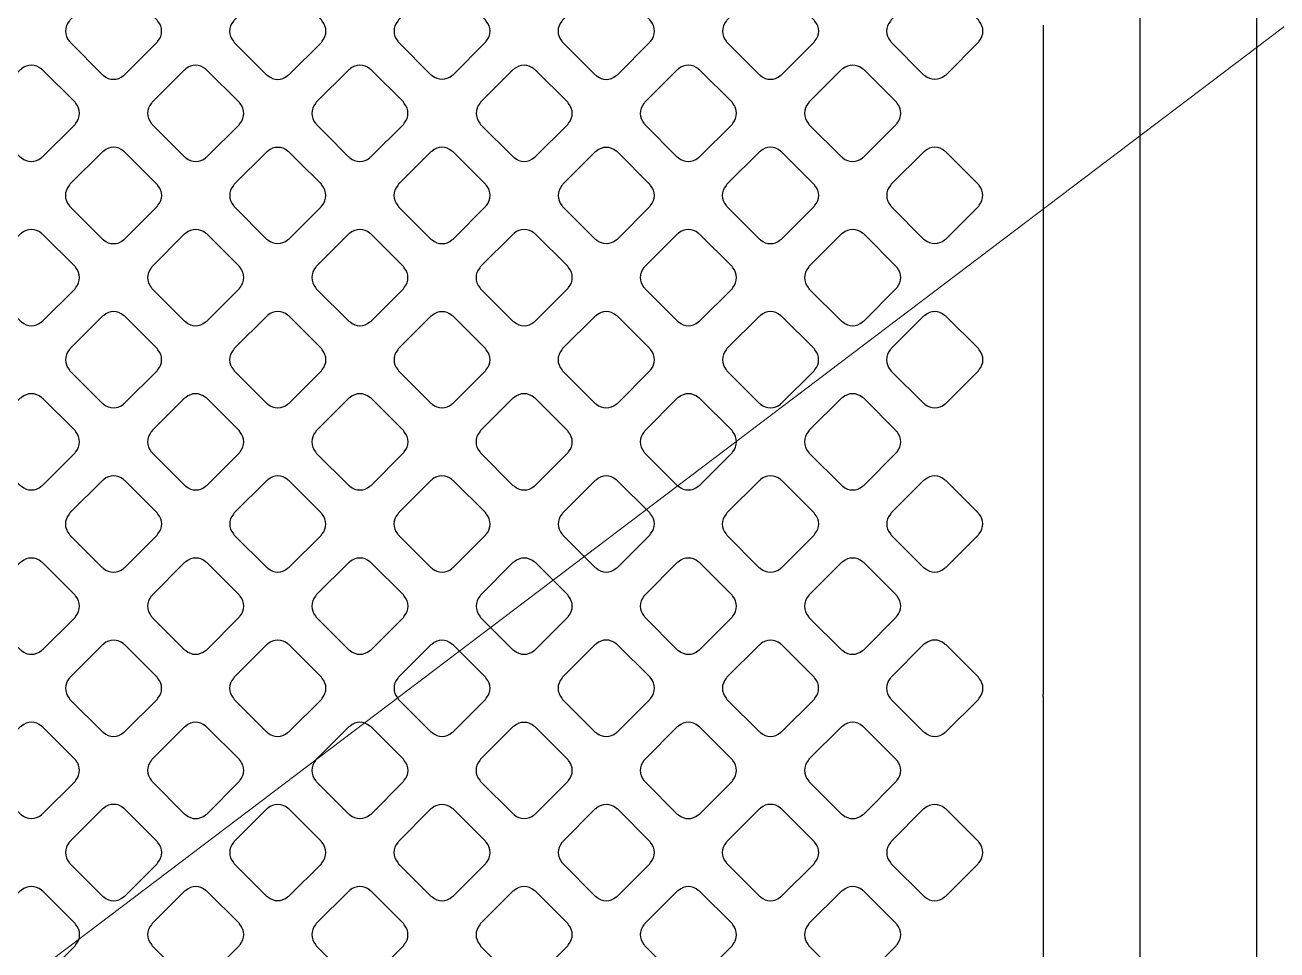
# Model space of a CAD drawing. Extents: x 0 to 248, y 0 to 175.
# Drawn here: x 90.835 to 92.478, y 135.213 to 136.426 of the extents above; entities that cross this region are included whole.
import ezdxf

# ---------------------------------------------------------------- set-up
doc = ezdxf.new("R2010")
doc.units = 0
doc.layers.add('gbr-dxf', color=7, linetype='Continuous')
doc.layers.add('備註', color=1, linetype='Continuous', lineweight=5)

msp = doc.modelspace()

# ---------------------------------------------------------------- linework, layer by layer
at = {"layer": 'gbr-dxf'}
for p, q in [((92.1716, 136.426), (92.1716, 135.5484)), ((92.1716, 135.5452), (92.1716, 134.92))]:
    msp.add_line(p, q, dxfattribs=at)
at = {"layer": 'gbr-dxf', "linetype": 'Continuous'}
for points in [[(89.1595, 143.3421), (90.7355, 141.766, -0.008796), (90.7372, 141.7644, -0.121203), (92.2687, 139.2299, -0.018451), (92.2702, 139.2246, -0.064075), (92.4499, 137.8593, -0.053804), (92.4513, 137.843), (92.4513, 132.3047, -0.007914)], [(92.2989, 132.3067), (92.2989, 137.8311, -0.053095), (92.2976, 137.8471, 0.064692), (92.1226, 139.1867, 0.121202), (90.6277, 141.6583, -0.008636), (90.6261, 141.6599), (89.0545, 143.2315, -0.013659)]]:
    msp.add_lwpolyline(points, format="xyb", dxfattribs=at)
for points in [[(90.8935, 136.431, 0.379293), (90.8935, 136.405, -0.095956), (90.8945, 136.4034), (90.937, 136.3608, -0.092072), (90.9386, 136.3598, 0.379289), (90.9646, 136.3598, -0.095506), (90.9662, 136.3608), (91.0088, 136.4034, -0.095602), (91.0098, 136.4051, 0.379293), (91.0098, 136.431, -0.083235), (91.0089, 136.4324), (90.9661, 136.4752, -0.087978), (90.9646, 136.4761, 0.379672), (90.9387, 136.4762, -0.095612), (90.937, 136.4752), (90.8944, 136.4326, -0.095602)], [(91.1089, 136.405, -0.103621), (91.1099, 136.4032), (91.1524, 136.3607, -0.09979), (91.1542, 136.3597, 0.379731), (91.1801, 136.3597, -0.09572), (91.1818, 136.3607), (91.2244, 136.4033, -0.096266), (91.2254, 136.405, 0.379731), (91.2254, 136.431, -0.107718), (91.2243, 136.4328), (91.1818, 136.4753, -0.095916), (91.1802, 136.4763, 0.379731), (91.1542, 136.4763, -0.096265), (91.1526, 136.4753), (91.1099, 136.4326, -0.095916), (91.1089, 136.431, 0.379731)], [(91.3246, 136.4051, -0.095506), (91.3255, 136.4034), (91.3682, 136.3608, -0.09197), (91.3697, 136.3599, 0.379293), (91.3957, 136.3599, -0.096265), (91.3973, 136.3609), (91.4398, 136.4034, -0.096314), (91.4408, 136.405, 0.379703), (91.4408, 136.431, -0.099645), (91.4398, 136.4327), (91.3974, 136.4751, -0.103923), (91.3956, 136.4761, 0.379293), (91.3696, 136.4761, -0.095956), (91.368, 136.4751), (91.3256, 136.4327, -0.096332), (91.3246, 136.431, 0.379289)], [(91.5399, 136.431, 0.379293), (91.5399, 136.405, -0.091954), (91.5409, 136.4034), (91.5837, 136.3606, -0.087638), (91.5852, 136.3597, 0.379289), (91.6111, 136.3597, -0.095506), (91.6128, 136.3607), (91.6555, 136.4034, -0.095602), (91.6565, 136.4051, 0.379293), (91.6565, 136.431, -0.087748), (91.6556, 136.4325), (91.6127, 136.4753, -0.092072), (91.6112, 136.4763, 0.379289), (91.5852, 136.4763, -0.095506), (91.5836, 136.4753), (91.5409, 136.4326, -0.095602)], [(91.7556, 136.405, -0.096265), (91.7565, 136.4034), (91.7991, 136.3608, -0.091964), (91.8007, 136.3598, 0.379289), (91.8266, 136.3598, -0.095506), (91.8283, 136.3608), (91.871, 136.4035, -0.096266), (91.872, 136.4052, 0.37907), (91.872, 136.4311, -0.083065), (91.8711, 136.4325), (91.8283, 136.4754, -0.087742), (91.8268, 136.4763, 0.37885), (91.8009, 136.4763, -0.097885), (91.7992, 136.4753), (91.7565, 136.4326, -0.095916), (91.7556, 136.431, 0.379731)], [(91.971, 136.4051, -0.096842), (91.972, 136.4035), (92.0145, 136.3609, -0.108092), (92.0164, 136.3599, 0.379293), (92.0424, 136.3599, -0.095956), (92.044, 136.3609), (92.0865, 136.4034, -0.096266), (92.0875, 136.405, 0.379731), (92.0875, 136.431, -0.100032), (92.0865, 136.4327), (92.044, 136.4752, -0.103868), (92.0422, 136.4762, 0.379731), (92.0162, 136.4762, -0.096265), (92.0146, 136.4753), (91.9721, 136.4327, -0.098089), (91.9711, 136.4311, 0.379155)], [(90.7857, 136.3231, 0.379293), (90.7857, 136.2972, -0.091954), (90.7866, 136.2956), (90.8293, 136.2529, -0.087978), (90.8308, 136.252, 0.379672), (90.8567, 136.252, -0.095612), (90.8584, 136.253), (90.9011, 136.2957, -0.095602), (90.9021, 136.2974, 0.379293), (90.9021, 136.3233, -0.087748), (90.9012, 136.3248), (90.8585, 136.3675, -0.092072), (90.8569, 136.3684, 0.379289), (90.831, 136.3685, -0.095506), (90.8293, 136.3675), (90.7866, 136.3248, -0.095602)], [(91.0012, 136.3233, 0.379214), (91.0012, 136.2973, -0.096625), (91.0022, 136.2957), (91.0449, 136.253, -0.091737), (91.0464, 136.252, 0.379289), (91.0724, 136.252, -0.095866), (91.074, 136.253), (91.1167, 136.2956, -0.095602), (91.1176, 136.2972, 0.379214), (91.1176, 136.3232, -0.083317), (91.1167, 136.3246), (91.0738, 136.3675, -0.087638), (91.0723, 136.3684, 0.379672), (91.0464, 136.3685, -0.096157), (91.0447, 136.3675), (91.0021, 136.3249, -0.095602)], [(91.2167, 136.2972, -0.103612), (91.2178, 136.2954), (91.23, 136.2832), (91.2601, 136.253, -0.100476), (91.2619, 136.252, 0.379672), (91.2878, 136.252, -0.096157), (91.2894, 136.253), (91.3321, 136.2957, -0.095585), (91.3331, 136.2973, 0.379287), (91.3331, 136.3232, -0.107598), (91.332, 136.3251), (91.2896, 136.3675, -0.095602), (91.288, 136.3685, 0.379293), (91.262, 136.3685, -0.095956), (91.2604, 136.3675), (91.2177, 136.3248, -0.096266), (91.2167, 136.3232, 0.379731)], [(91.4323, 136.2974, -0.096265), (91.4333, 136.2957), (91.476, 136.253, -0.091964), (91.4775, 136.2521, 0.379731), (91.5035, 136.2521, -0.095756), (91.5051, 136.253), (91.5476, 136.2955, -0.095958), (91.5486, 136.2972, 0.379731), (91.5486, 136.3232, -0.100032), (91.5476, 136.3249), (91.5051, 136.3674, -0.104018), (91.5033, 136.3684, 0.379731), (91.4773, 136.3684, -0.09572), (91.4757, 136.3674), (91.4333, 136.325, -0.096266), (91.4323, 136.3233, 0.379731)], [(91.6477, 136.2972, -0.09148), (91.6487, 136.2956), (91.6914, 136.2529, -0.08752), (91.6929, 136.252, 0.379293), (91.7188, 136.252, -0.09572), (91.7205, 136.253), (91.7632, 136.2957, -0.096266), (91.7642, 136.2974, 0.379731), (91.7642, 136.3233, -0.087314), (91.7633, 136.3248), (91.7206, 136.3675, -0.092406), (91.719, 136.3684, 0.379672), (91.6931, 136.3685, -0.095612), (91.6914, 136.3675), (91.6487, 136.3248, -0.095602), (91.6477, 136.3231, 0.378906)], [(91.8633, 136.2973, -0.096265), (91.8642, 136.2957), (91.9069, 136.253, -0.091913), (91.9085, 136.252, 0.379731), (91.9345, 136.252, -0.09572), (91.9361, 136.253), (91.9788, 136.2957, -0.096128), (91.9798, 136.2974, 0.379155), (91.9798, 136.3233, -0.084035), (91.979, 136.3247), (91.936, 136.3677, -0.088227), (91.9345, 136.3686, 0.379208), (91.9086, 136.3685, -0.097885), (91.9069, 136.3676), (91.8642, 136.3249, -0.095916), (91.8633, 136.3233, 0.379731)], [(90.8934, 136.1895, -0.09185), (90.8943, 136.1879), (90.9371, 136.1451, -0.087638), (90.9386, 136.1442, 0.379672), (90.9646, 136.1442, -0.096157), (90.9662, 136.1451), (91.009, 136.1879, -0.095796), (91.0099, 136.1896, 0.379293), (91.0099, 136.2155, -0.087848), (91.009, 136.217), (90.9662, 136.2598, -0.092233), (90.9646, 136.2607, 0.379321), (90.9387, 136.2608, -0.095506), (90.937, 136.2598), (90.8944, 136.2171, -0.098209), (90.8934, 136.2154, 0.379415)], [(91.109, 136.2155, 0.379293), (91.109, 136.1895, -0.100032), (91.11, 136.1878), (91.1525, 136.1453, -0.096314), (91.1542, 136.1443, 0.379703), (91.1801, 136.1443, -0.095612), (91.1817, 136.1453), (91.2243, 136.1878, -0.095796), (91.2253, 136.1895, 0.379293), (91.2252, 136.2154, -0.095973), (91.2243, 136.2171), (91.194, 136.2473), (91.1816, 136.2598, -0.08348), (91.1802, 136.2606, 0.379672), (91.1542, 136.2607, -0.095612), (91.1526, 136.2597), (91.11, 136.2171, -0.095796)], [(91.3245, 136.1895, -0.108042), (91.3255, 136.1877), (91.3679, 136.1453, -0.103868), (91.3697, 136.1442, 0.379731), (91.3957, 136.1442, -0.096265), (91.3973, 136.1452), (91.4399, 136.1878, -0.096266), (91.4409, 136.1895, 0.379731), (91.4409, 136.2155, -0.103612), (91.4399, 136.2172), (91.3975, 136.2596, -0.107817), (91.3956, 136.2607, 0.379731), (91.3696, 136.2607, -0.09572), (91.368, 136.2597), (91.3254, 136.2171, -0.096266), (91.3245, 136.2155, 0.379731)], [(91.54, 136.1895, -0.087191), (91.5409, 136.188), (91.5838, 136.1452, -0.082483), (91.5852, 136.1443, 0.379214), (91.6111, 136.1443, -0.096625), (91.6128, 136.1453), (91.6554, 136.1879, -0.096023), (91.6564, 136.1895, 0.379672), (91.6564, 136.2155, -0.09185), (91.6554, 136.217), (91.6128, 136.2597, -0.095602), (91.6112, 136.2606, 0.379293), (91.5852, 136.2606, -0.095956), (91.5836, 136.2596), (91.541, 136.2171, -0.096332), (91.5401, 136.2155, 0.379289)], [(91.7554, 136.1895, -0.091745), (91.7564, 136.1879), (91.7992, 136.1451, -0.087516), (91.8007, 136.1442, 0.379289), (91.8266, 136.1442, -0.095866), (91.8283, 136.1451), (91.871, 136.1879, -0.095935), (91.872, 136.1896, 0.379276), (91.872, 136.2155, -0.087314), (91.8711, 136.217), (91.8282, 136.2598, -0.091364), (91.8267, 136.2608, 0.37925), (91.8007, 136.2607, -0.096458), (91.7991, 136.2598), (91.7564, 136.2171, -0.095916), (91.7554, 136.2155, 0.379731)], [(91.9711, 136.1895, -0.09572), (91.9721, 136.1878), (92.0146, 136.1453, -0.092126), (92.0162, 136.1443, 0.379321), (92.0422, 136.1443, -0.095506), (92.0438, 136.1453), (92.0866, 136.188, -0.096105), (92.0875, 136.1897, 0.378718), (92.0875, 136.2156, -0.084894), (92.0866, 136.217), (92.0438, 136.2598, -0.088607), (92.0423, 136.2608, 0.378862), (92.0164, 136.2607, -0.097885), (92.0147, 136.2598), (91.9721, 136.2171, -0.096266), (91.9711, 136.2155, 0.379731)], [(90.7857, 136.0818, -0.087343), (90.7866, 136.0803), (90.8295, 136.0374, -0.083056), (90.8309, 136.0365, 0.379731), (90.8569, 136.0365, -0.09572), (90.8585, 136.0375), (90.9011, 136.0801, -0.096266), (90.9021, 136.0817, 0.379731), (90.9021, 136.1077, -0.091558), (90.9012, 136.1092), (90.8584, 136.1519, -0.095916), (90.8568, 136.1529, 0.379731), (90.8308, 136.1529, -0.096265), (90.8292, 136.1519), (90.7866, 136.1094, -0.095916), (90.7857, 136.1078, 0.379731)], [(91.0012, 136.1076, 0.379214), (91.0012, 136.0817, -0.09185), (91.0021, 136.0801), (91.0448, 136.0374, -0.087516), (91.0463, 136.0365, 0.379289), (91.0723, 136.0365, -0.095866), (91.0739, 136.0374), (91.1167, 136.0802, -0.095602), (91.1176, 136.0819, 0.379214), (91.1176, 136.1078, -0.087784), (91.1167, 136.1093), (91.074, 136.152, -0.092126), (91.0725, 136.1529, 0.379289), (91.0465, 136.1529, -0.095866), (91.0449, 136.152), (91.0021, 136.1092, -0.095602)], [(91.2167, 136.0818, -0.099645), (91.2177, 136.0801), (91.2604, 136.0375, -0.095602), (91.262, 136.0365, 0.378906), (91.2879, 136.0365, -0.095506), (91.2896, 136.0375), (91.3321, 136.08, -0.095796), (91.3331, 136.0817, 0.379293), (91.3331, 136.1076, -0.09572), (91.3321, 136.1092), (91.2893, 136.1521, -0.083056), (91.2879, 136.1529, 0.379731), (91.2619, 136.1529, -0.09572), (91.2603, 136.152), (91.2177, 136.1094, -0.096214), (91.2167, 136.1078, 0.379672)], [(91.4322, 136.0816, -0.096265), (91.4332, 136.08), (91.4755, 136.0376, -0.10822), (91.4774, 136.0366, 0.379672), (91.5034, 136.0365, -0.095649), (91.505, 136.0375), (91.5477, 136.0802, -0.095628), (91.5487, 136.0818, 0.379287), (91.5487, 136.1078, -0.099645), (91.5477, 136.1095), (91.5052, 136.1519, -0.103923), (91.5034, 136.1529, 0.379293), (91.4775, 136.1529, -0.096265), (91.4759, 136.1519), (91.4332, 136.1092, -0.095916), (91.4322, 136.1076, 0.379731)], [(91.6477, 136.0818, -0.087314), (91.6487, 136.0803), (91.6916, 136.0374, -0.083056), (91.693, 136.0365, 0.379731), (91.719, 136.0365, -0.095865), (91.7206, 136.0375), (91.7632, 136.0801, -0.095628), (91.7642, 136.0817, 0.379731), (91.7642, 136.1077, -0.091745), (91.7632, 136.1092), (91.7205, 136.1519, -0.095916), (91.7189, 136.1529, 0.379731), (91.6929, 136.1529, -0.096265), (91.6913, 136.1519), (91.6487, 136.1094, -0.096266), (91.6477, 136.1078, 0.379731)], [(91.8632, 136.1076, 0.379293), (91.8633, 136.0817, -0.09185), (91.8642, 136.0801), (91.9069, 136.0374, -0.087516), (91.9084, 136.0365, 0.379731), (91.9344, 136.0365, -0.09572), (91.936, 136.0375), (91.9787, 136.0802, -0.096332), (91.9797, 136.0818, 0.379289), (91.9797, 136.1078, -0.087191), (91.9788, 136.1093), (91.9361, 136.152, -0.091753), (91.9345, 136.1529, 0.379287), (91.9086, 136.1529, -0.096157), (91.9069, 136.152), (91.8642, 136.1093, -0.095796)], [(90.8935, 135.974, -0.087314), (90.8944, 135.9725), (90.9372, 135.9297, -0.082834), (90.9386, 135.9288, 0.379731), (90.9646, 135.9288, -0.096265), (90.9662, 135.9298), (91.0088, 135.9724, -0.095916), (91.0098, 135.974, 0.379731), (91.0098, 136, -0.091745), (91.0088, 136.0015), (90.9663, 136.0441, -0.096266), (90.9646, 136.0451, 0.379731), (90.9387, 136.0451, -0.09572), (90.937, 136.0441), (90.8945, 136.0016, -0.096266), (90.8935, 135.9999, 0.379731)], [(91.1089, 135.974, -0.09572), (91.1099, 135.9724), (91.1526, 135.9296, -0.092406), (91.1542, 135.9287, 0.379672), (91.1801, 135.9287, -0.095612), (91.1817, 135.9296), (91.2244, 135.9723, -0.095602), (91.2254, 135.974, 0.378906), (91.2254, 135.9999, -0.099534), (91.2244, 136.0016), (91.1816, 136.0444, -0.086956), (91.1802, 136.0453, 0.379293), (91.1542, 136.0453, -0.095956), (91.1526, 136.0443), (91.1099, 136.0016, -0.096266), (91.1089, 136, 0.379731)], [(91.3246, 136, 0.379293), (91.3246, 135.974, -0.103917), (91.3256, 135.9722), (91.368, 135.9299, -0.100335), (91.3697, 135.9288, 0.379672), (91.3956, 135.9288, -0.095612), (91.3973, 135.9298), (91.4398, 135.9724, -0.095535), (91.4408, 135.974, 0.379214), (91.4408, 135.9999, -0.091954), (91.4398, 136.0015), (91.3973, 136.0441, -0.096023), (91.3956, 136.0451, 0.379672), (91.3697, 136.0451, -0.096157), (91.368, 136.0441), (91.3255, 136.0016, -0.095602)], [(91.5399, 135.974, -0.100266), (91.5409, 135.9722), (91.5835, 135.9296, -0.096266), (91.5852, 135.9287, 0.379731), (91.6111, 135.9287, -0.09572), (91.6128, 135.9296), (91.6555, 135.9724, -0.096266), (91.6565, 135.974, 0.379731), (91.6565, 136, -0.09572), (91.6555, 136.0016), (91.6129, 136.0442, -0.09979), (91.6112, 136.0452, 0.379731), (91.5852, 136.0452, -0.09572), (91.5836, 136.0443), (91.5409, 136.0016, -0.095916), (91.5399, 135.9999, 0.379731)], [(91.7556, 135.974, -0.087549), (91.7565, 135.9725), (91.7993, 135.9297, -0.083056), (91.8007, 135.9288, 0.379731), (91.8267, 135.9288, -0.09572), (91.8283, 135.9298), (91.8709, 135.9724, -0.096266), (91.8719, 135.974, 0.379731), (91.8719, 136, -0.091558), (91.8709, 136.0015), (91.8283, 136.0441, -0.095916), (91.8267, 136.0451, 0.379731), (91.8007, 136.0451, -0.096265), (91.7991, 136.0441), (91.7565, 136.0016, -0.095916), (91.7556, 135.9999, 0.379731)], [(91.9709, 135.9739, -0.087314), (91.9718, 135.9725), (92.0146, 135.9298, -0.09979), (92.0163, 135.9287, 0.379731), (92.0423, 135.9287, -0.09572), (92.0439, 135.9297), (92.0865, 135.9724, -0.096266), (92.0875, 135.974, 0.379731), (92.0875, 136, -0.091558), (92.0865, 136.0015), (92.0438, 136.0442, -0.096266), (92.0422, 136.0452, 0.379731), (92.0162, 136.0452, -0.09572), (92.0146, 136.0442), (91.9719, 136.0016, -0.096266), (91.9709, 135.9999, 0.379731)], [(90.7857, 135.8662, -0.099643), (90.7866, 135.8644), (90.8023, 135.8488), (90.8292, 135.8219, -0.095796), (90.8308, 135.821, 0.379293), (90.8568, 135.821, -0.096625), (90.8584, 135.822), (90.9011, 135.8647, -0.096121), (90.9021, 135.8663, 0.379672), (90.9021, 135.8923, -0.095612), (90.9011, 135.8939), (90.8586, 135.9364, -0.099711), (90.8569, 135.9374, 0.379293), (90.831, 135.9374, -0.095956), (90.8293, 135.9364), (90.7866, 135.8938, -0.096332), (90.7857, 135.8921, 0.379289)], [(91.0012, 135.8663, -0.08701), (91.0021, 135.8648), (91.0451, 135.8218, -0.082483), (91.0465, 135.821, 0.379293), (91.0724, 135.821, -0.096265), (91.074, 135.822), (91.1166, 135.8645, -0.096314), (91.1176, 135.8662, 0.379703), (91.1176, 135.8921, -0.091581), (91.1167, 135.8937), (91.0739, 135.9365, -0.095796), (91.0723, 135.9374, 0.379293), (91.0464, 135.9374, -0.09572), (91.0447, 135.9364), (91.0022, 135.8939, -0.096332), (91.0012, 135.8922, 0.379321)], [(91.2167, 135.8662, -0.09572), (91.2177, 135.8645), (91.2603, 135.8219, -0.091913), (91.2618, 135.821, 0.379731), (91.2878, 135.821, -0.09572), (91.2895, 135.822), (91.3321, 135.8646, -0.096266), (91.3331, 135.8662, 0.379731), (91.3331, 135.8922, -0.100032), (91.3321, 135.8939), (91.2895, 135.9365, -0.087516), (91.288, 135.9374, 0.379731), (91.262, 135.9374, -0.09572), (91.2604, 135.9365), (91.2177, 135.8938, -0.096266), (91.2167, 135.8921, 0.379731)], [(91.4322, 135.8663, -0.094048), (91.4332, 135.8647), (91.4758, 135.8221, -0.103498), (91.4776, 135.821, 0.378943), (91.5035, 135.821, -0.095866), (91.5051, 135.822), (91.5477, 135.8646, -0.095602), (91.5487, 135.8662, 0.379293), (91.5486, 135.8921, -0.087748), (91.5477, 135.8936), (91.5049, 135.9364, -0.091437), (91.5033, 135.9374, 0.379731), (91.4774, 135.9374, -0.096265), (91.4757, 135.9364), (91.4332, 135.8939, -0.096227), (91.4322, 135.8922, 0.379506)], [(91.6477, 135.8661, -0.100266), (91.6487, 135.8644), (91.6912, 135.822, -0.095916), (91.6929, 135.821, 0.379731), (91.7188, 135.821, -0.096265), (91.7205, 135.822), (91.7632, 135.8647, -0.095916), (91.7642, 135.8663, 0.379731), (91.7642, 135.8923, -0.096265), (91.7632, 135.8939), (91.7207, 135.9364, -0.09979), (91.719, 135.9374, 0.379731), (91.693, 135.9374, -0.095865), (91.6914, 135.9364), (91.6487, 135.8937, -0.095628), (91.6477, 135.8921, 0.379731)], [(91.8633, 135.8663, -0.087314), (91.8642, 135.8648), (91.9071, 135.8219, -0.083056), (91.9085, 135.821, 0.379731), (91.9345, 135.821, -0.09572), (91.9361, 135.822), (91.9787, 135.8646, -0.096266), (91.9797, 135.8662, 0.379731), (91.9797, 135.8922, -0.091558), (91.9787, 135.8937), (91.936, 135.9364, -0.096266), (91.9344, 135.9374, 0.379731), (91.9084, 135.9374, -0.09572), (91.9068, 135.9364), (91.8642, 135.8939, -0.096266), (91.8633, 135.8922, 0.379731)], [(90.8934, 135.7584, -0.100032), (90.8944, 135.7567), (90.937, 135.7141, -0.095916), (90.9386, 135.7132, 0.379731), (90.9646, 135.7132, -0.096265), (90.9662, 135.7141), (91.0089, 135.7569, -0.096266), (91.0099, 135.7585, 0.379731), (91.0099, 135.7845, -0.09572), (91.0089, 135.7861), (90.9663, 135.8287, -0.09979), (90.9646, 135.8297, 0.379731), (90.9387, 135.8297, -0.09572), (90.937, 135.8287), (90.8943, 135.7861, -0.096266), (90.8934, 135.7844, 0.379731)], [(91.109, 135.7585, -0.09148), (91.11, 135.7569), (91.1527, 135.7142, -0.086961), (91.1542, 135.7133, 0.379293), (91.1801, 135.7133, -0.096119), (91.1818, 135.7143), (91.2243, 135.7568, -0.096023), (91.2252, 135.7584, 0.379672), (91.2253, 135.7844, -0.104099), (91.2242, 135.7862), (91.1817, 135.8287, -0.091364), (91.1802, 135.8296, 0.379214), (91.1542, 135.8296, -0.096625), (91.1526, 135.8286), (91.11, 135.7861, -0.095916), (91.109, 135.7844, 0.379289)], [(91.3244, 135.7585, -0.099534), (91.3254, 135.7568), (91.3681, 135.7142, -0.095296), (91.3697, 135.7132, 0.37925), (91.3957, 135.7132, -0.096625), (91.3973, 135.7142), (91.4399, 135.7568, -0.096332), (91.4409, 135.7584, 0.379289), (91.4409, 135.7844, -0.09601), (91.44, 135.786), (91.3974, 135.8286, -0.102259), (91.3956, 135.8297, 0.379506), (91.3696, 135.8297, -0.096117), (91.368, 135.8287), (91.3254, 135.7861, -0.096627), (91.3245, 135.7845, 0.379229)], [(91.54, 135.7844, 0.379293), (91.5401, 135.7584, -0.095973), (91.541, 135.7568), (91.5836, 135.7142, -0.092072), (91.5852, 135.7133, 0.379289), (91.6111, 135.7133, -0.095506), (91.6128, 135.7142), (91.6554, 135.7569, -0.095796), (91.6564, 135.7585, 0.379293), (91.6564, 135.7845, -0.082756), (91.6555, 135.7859), (91.6127, 135.8287, -0.088202), (91.6112, 135.8296, 0.379703), (91.5852, 135.8296, -0.095612), (91.5836, 135.8286), (91.541, 135.786, -0.095796)], [(91.7554, 135.7584, -0.100266), (91.7564, 135.7567), (91.799, 135.7141, -0.096558), (91.8007, 135.7132, 0.379731), (91.8267, 135.7132, -0.095865), (91.8283, 135.7141), (91.871, 135.7569, -0.095628), (91.872, 135.7585, 0.379731), (91.872, 135.7845, -0.096117), (91.871, 135.7861), (91.8284, 135.8287, -0.100054), (91.8267, 135.8297, 0.379731), (91.8007, 135.8297, -0.096265), (91.7991, 135.8287), (91.7564, 135.7861, -0.095916), (91.7554, 135.7844, 0.379731)], [(91.9711, 135.7585, -0.087191), (91.972, 135.757), (92.0148, 135.7141, -0.082834), (92.0162, 135.7133, 0.379287), (92.0422, 135.7133, -0.095612), (92.0438, 135.7142), (92.0864, 135.7569, -0.095895), (92.0874, 135.7585, 0.379293), (92.0874, 135.7845, -0.091745), (92.0864, 135.786), (92.0439, 135.8286, -0.095916), (92.0422, 135.8296, 0.379731), (92.0163, 135.8296, -0.096265), (92.0146, 135.8286), (91.9721, 135.7861, -0.095916), (91.9711, 135.7844, 0.379289)], [(90.7857, 135.6508, -0.095506), (90.7866, 135.6491), (90.8294, 135.6064, -0.091364), (90.8309, 135.6054, 0.379293), (90.8569, 135.6055, -0.095956), (90.8585, 135.6064), (90.9011, 135.649, -0.096214), (90.9021, 135.6507, 0.379672), (90.9021, 135.6766, -0.082792), (90.9012, 135.678), (90.8583, 135.721, -0.086956), (90.8568, 135.7219, 0.379293), (90.8308, 135.7219, -0.095956), (90.8292, 135.7209), (90.7866, 135.6784, -0.096332), (90.7857, 135.6767, 0.379289)], [(91.0012, 135.6506, -0.100266), (91.0022, 135.6489), (91.0447, 135.6064, -0.095916), (91.0463, 135.6055, 0.379731), (91.0723, 135.6055, -0.095756), (91.0739, 135.6064), (91.1166, 135.6492, -0.096266), (91.1176, 135.6508, 0.379731), (91.1176, 135.6768, -0.09572), (91.1166, 135.6784), (91.0742, 135.7209, -0.09979), (91.0725, 135.7219, 0.379731), (91.0465, 135.7219, -0.09572), (91.0448, 135.7209), (91.0022, 135.6782, -0.095916), (91.0012, 135.6766, 0.379731)], [(91.2167, 135.6508, -0.091685), (91.2177, 135.6492), (91.2605, 135.6064, -0.086962), (91.262, 135.6055, 0.379731), (91.2879, 135.6055, -0.09572), (91.2896, 135.6065), (91.3321, 135.649, -0.096266), (91.3331, 135.6506, 0.379731), (91.3331, 135.6766, -0.104206), (91.332, 135.6784), (91.2894, 135.721, -0.091855), (91.2879, 135.7219, 0.379731), (91.2619, 135.7219, -0.096265), (91.2603, 135.7209), (91.2177, 135.6784, -0.095916), (91.2167, 135.6767, 0.379731)], [(91.4323, 135.6507, -0.099825), (91.4333, 135.649), (91.4758, 135.6065, -0.095958), (91.4774, 135.6055, 0.379731), (91.5034, 135.6055, -0.09572), (91.505, 135.6065), (91.5476, 135.6491, -0.096266), (91.5486, 135.6507, 0.379731), (91.5486, 135.6767, -0.09572), (91.5476, 135.6784), (91.5052, 135.7208, -0.100054), (91.5034, 135.7218, 0.379731), (91.4775, 135.7218, -0.096265), (91.4758, 135.7209), (91.4333, 135.6783, -0.095916), (91.4323, 135.6766, 0.379731)], [(91.6477, 135.6767, 0.379293), (91.6477, 135.6508, -0.095956), (91.6487, 135.6491), (91.6914, 135.6064, -0.092072), (91.693, 135.6055, 0.379289), (91.7189, 135.6054, -0.095506), (91.7206, 135.6064), (91.7632, 135.6491, -0.095602), (91.7642, 135.6507, 0.379293), (91.7642, 135.6766, -0.083235), (91.7633, 135.678), (91.7204, 135.721, -0.087857), (91.7189, 135.7219, 0.379672), (91.6929, 135.7219, -0.096157), (91.6913, 135.7209), (91.6487, 135.6783, -0.095602)], [(91.8632, 135.6506, -0.099643), (91.8642, 135.6489), (91.9068, 135.6064, -0.095602), (91.9084, 135.6054, 0.379293), (91.9344, 135.6055, -0.095956), (91.936, 135.6064), (91.9787, 135.6492, -0.096214), (91.9797, 135.6508, 0.379672), (91.9797, 135.6768, -0.095612), (91.9787, 135.6784), (91.9362, 135.7209, -0.099711), (91.9345, 135.7219, 0.379293), (91.9086, 135.7219, -0.096458), (91.9069, 135.7209), (91.8642, 135.6782, -0.096423), (91.8633, 135.6766, 0.379289)], [(90.8935, 135.5429, -0.095506), (90.8944, 135.5413), (90.9371, 135.4987, -0.091364), (90.9386, 135.4977, 0.379293), (90.9646, 135.4978, -0.095956), (90.9662, 135.4987), (91.0088, 135.5413, -0.096214), (91.0098, 135.543, 0.379672), (91.0098, 135.5689, -0.082792), (91.0089, 135.5703), (90.9661, 135.6132, -0.086956), (90.9646, 135.6141, 0.379293), (90.9387, 135.6141, -0.095956), (90.937, 135.6131), (90.8945, 135.5705, -0.096332), (90.8935, 135.5689, 0.379289)], [(91.1089, 135.543, -0.103506), (91.1099, 135.5412), (91.1525, 135.4986, -0.099711), (91.1542, 135.4976, 0.379293), (91.1801, 135.4977, -0.095956), (91.1818, 135.4986), (91.2244, 135.5413, -0.096214), (91.2254, 135.5429, 0.379672), (91.2254, 135.5689, -0.107598), (91.2243, 135.5707), (91.1818, 135.6133, -0.095394), (91.1802, 135.6142, 0.379293), (91.1542, 135.6142, -0.096625), (91.1526, 135.6132), (91.1099, 135.5706, -0.096332), (91.1089, 135.5689, 0.379289)], [(91.3246, 135.543, -0.095607), (91.3256, 135.5413), (91.3681, 135.4988, -0.091437), (91.3697, 135.4978, 0.379731), (91.3957, 135.4978, -0.096265), (91.3973, 135.4988), (91.4398, 135.5413, -0.095916), (91.4408, 135.5429, 0.379731), (91.4408, 135.5689, -0.100266), (91.4398, 135.5706), (91.3974, 135.613, -0.104063), (91.3956, 135.614, 0.379731), (91.3696, 135.614, -0.09572), (91.368, 135.613), (91.3256, 135.5706, -0.096266), (91.3246, 135.569, 0.379731)], [(91.5399, 135.5429, -0.091558), (91.5409, 135.5414), (91.5837, 135.4985, -0.087516), (91.5852, 135.4976, 0.379731), (91.6111, 135.4976, -0.09572), (91.6128, 135.4986), (91.6555, 135.5413, -0.096266), (91.6565, 135.543, 0.379731), (91.6565, 135.569, -0.087314), (91.6556, 135.5704), (91.6127, 135.6132, -0.091913), (91.6112, 135.6142, 0.379731), (91.5852, 135.6142, -0.09572), (91.5836, 135.6132), (91.5409, 135.5705, -0.096266), (91.5399, 135.5689, 0.379731)], [(91.7555, 135.5429, -0.095506), (91.7565, 135.5413), (91.7992, 135.4987, -0.091364), (91.8007, 135.4977, 0.379293), (91.8267, 135.4978, -0.095956), (91.8283, 135.4987), (91.8709, 135.5413, -0.096266), (91.8719, 135.543, 0.379731), (91.8719, 135.569, -0.082756), (91.871, 135.5703), (91.8282, 135.6132, -0.087638), (91.8267, 135.6141, 0.379672), (91.8008, 135.6141, -0.096157), (91.7991, 135.6131), (91.7565, 135.5705, -0.095602), (91.7555, 135.5689, 0.378858)], [(91.9709, 135.5429, -0.09572), (91.9719, 135.5413), (92.0144, 135.4988, -0.107548), (92.0163, 135.4977, 0.379731), (92.0423, 135.4977, -0.09572), (92.0439, 135.4987), (92.0865, 135.5413, -0.096266), (92.0875, 135.543, 0.379731), (92.0875, 135.5689, -0.100032), (92.0865, 135.5706), (92.044, 135.6131, -0.104018), (92.0422, 135.6142, 0.379731), (92.0162, 135.6142, -0.09572), (92.0146, 135.6132), (91.9719, 135.5705, -0.096266), (91.9709, 135.5689, 0.379731)], [(90.7858, 135.4352, -0.092234), (90.7867, 135.4337), (90.8294, 135.3909, -0.088093), (90.8309, 135.39, 0.379293), (90.8569, 135.39, -0.096103), (90.8585, 135.391), (90.9011, 135.4336, -0.095628), (90.9021, 135.4353, 0.379731), (90.9021, 135.4613, -0.087748), (90.9012, 135.4627), (90.8585, 135.5054, -0.092233), (90.8569, 135.5064, 0.379321), (90.831, 135.5064, -0.095506), (90.8293, 135.5054), (90.7867, 135.4628, -0.095602), (90.7858, 135.4612, 0.378858)], [(91.0012, 135.4352, -0.095756), (91.0022, 135.4336), (91.0449, 135.3909, -0.091437), (91.0464, 135.3899, 0.379731), (91.0724, 135.3899, -0.096265), (91.074, 135.3909), (91.1166, 135.4335, -0.095916), (91.1176, 135.4352, 0.379731), (91.1176, 135.4611, -0.083235), (91.1167, 135.4625), (91.0738, 135.5055, -0.087638), (91.0723, 135.5064, 0.379731), (91.0464, 135.5064, -0.096265), (91.0447, 135.5054), (91.0022, 135.4628, -0.095916), (91.0012, 135.4612, 0.379731)], [(91.2167, 135.4351, -0.103612), (91.2178, 135.4333), (91.2601, 135.391, -0.100054), (91.2618, 135.39, 0.379731), (91.2878, 135.39, -0.096265), (91.2895, 135.3909), (91.3321, 135.4336, -0.096266), (91.3331, 135.4352, 0.379731), (91.3331, 135.4612, -0.107718), (91.332, 135.463), (91.2896, 135.5054, -0.095916), (91.288, 135.5064, 0.379731), (91.262, 135.5064, -0.096265), (91.2604, 135.5054), (91.2177, 135.4627, -0.096266), (91.2167, 135.4611, 0.379731)], [(91.4322, 135.4352, -0.082796), (91.4331, 135.4338), (91.4759, 135.391, -0.096266), (91.4775, 135.39, 0.379731), (91.5035, 135.39, -0.09572), (91.5052, 135.391), (91.5477, 135.4335, -0.096266), (91.5486, 135.4351, 0.379731), (91.5486, 135.4611, -0.09572), (91.5477, 135.4627), (91.5051, 135.5053, -0.100054), (91.5033, 135.5063, 0.379731), (91.4774, 135.5063, -0.096265), (91.4757, 135.5054), (91.4332, 135.4628, -0.095916), (91.4322, 135.4612, 0.379731)], [(91.6477, 135.4351, -0.091663), (91.6487, 135.4335), (91.6914, 135.3909, -0.087416), (91.6929, 135.3899, 0.379703), (91.7188, 135.3899, -0.095612), (91.7204, 135.3909), (91.7632, 135.4337, -0.095585), (91.7642, 135.4353, 0.379324), (91.7642, 135.4612, -0.087613), (91.7633, 135.4627), (91.7205, 135.5054, -0.091364), (91.719, 135.5064, 0.379214), (91.693, 135.5064, -0.096625), (91.6914, 135.5054), (91.6487, 135.4627, -0.096266), (91.6477, 135.4611, 0.379731)], [(91.8633, 135.4352, -0.095756), (91.8642, 135.4336), (91.9069, 135.3909, -0.091913), (91.9085, 135.3899, 0.379731), (91.9345, 135.3899, -0.09572), (91.9361, 135.3909), (91.9787, 135.4335, -0.096266), (91.9797, 135.4352, 0.379731), (91.9797, 135.4611, -0.082756), (91.9788, 135.4625), (91.9359, 135.5055, -0.087638), (91.9344, 135.5064, 0.379731), (91.9084, 135.5064, -0.096265), (91.9068, 135.5054), (91.8642, 135.4628, -0.095916), (91.8633, 135.4612, 0.379731)], [(90.8935, 135.3275, -0.09234), (90.8944, 135.326), (90.9372, 135.2831, -0.087645), (90.9387, 135.2822, 0.379293), (90.9647, 135.2822, -0.096103), (90.9663, 135.2832), (91.0089, 135.3258, -0.096023), (91.0099, 135.3275, 0.379672), (91.0099, 135.3534, -0.087254), (91.009, 135.3549), (90.9662, 135.3977, -0.091794), (90.9646, 135.3987, 0.379032), (90.9387, 135.3987, -0.098229), (90.937, 135.3977), (90.8944, 135.3551, -0.097675), (90.8935, 135.3534, 0.378681)], [(91.109, 135.3274, -0.099825), (91.11, 135.3257), (91.1525, 135.2832, -0.095958), (91.1542, 135.2823, 0.379731), (91.1801, 135.2823, -0.09572), (91.1818, 135.2832), (91.2243, 135.3257, -0.096266), (91.2252, 135.3274, 0.379731), (91.2252, 135.3534, -0.09572), (91.2243, 135.355), (91.1816, 135.3977, -0.083121), (91.1802, 135.3986, 0.379731), (91.1542, 135.3986, -0.096265), (91.1526, 135.3976), (91.11, 135.355, -0.095916), (91.109, 135.3534, 0.379731)], [(91.3245, 135.3275, -0.107999), (91.3255, 135.3256), (91.3679, 135.2832, -0.104018), (91.3697, 135.2822, 0.379731), (91.3957, 135.2822, -0.09572), (91.3973, 135.2831), (91.4399, 135.3258, -0.096266), (91.4409, 135.3274, 0.379731), (91.4409, 135.3534, -0.103612), (91.4399, 135.3552), (91.3975, 135.3976, -0.107548), (91.3956, 135.3986, 0.379731), (91.3696, 135.3986, -0.09572), (91.368, 135.3976), (91.3254, 135.3551, -0.095916), (91.3245, 135.3534, 0.379731)], [(91.5401, 135.3274, -0.087274), (91.541, 135.3259), (91.5838, 135.2831, -0.082508), (91.5852, 135.2822, 0.379731), (91.6111, 135.2822, -0.09572), (91.6128, 135.2832), (91.6554, 135.3258, -0.096266), (91.6564, 135.3275, 0.379731), (91.6564, 135.3534, -0.092139), (91.6554, 135.355), (91.6128, 135.3976, -0.096227), (91.6112, 135.3985, 0.379731), (91.5852, 135.3985, -0.096265), (91.5836, 135.3976), (91.541, 135.355, -0.095916), (91.5401, 135.3534, 0.379731)], [(91.7554, 135.3274, -0.091685), (91.7564, 135.3259), (91.7992, 135.283, -0.086956), (91.8007, 135.2821, 0.379731), (91.8267, 135.2821, -0.095756), (91.8283, 135.2831), (91.871, 135.3258, -0.096266), (91.872, 135.3275, 0.379731), (91.872, 135.3534, -0.08798), (91.8711, 135.3549), (91.8283, 135.3977, -0.091964), (91.8267, 135.3987, 0.379731), (91.8007, 135.3987, -0.096265), (91.7991, 135.3977), (91.7564, 135.355, -0.095916), (91.7554, 135.3534, 0.379731)], [(91.9711, 135.3274, -0.095527), (91.972, 135.3258), (92.0147, 135.2832, -0.091703), (92.0162, 135.2822, 0.379287), (92.0422, 135.2822, -0.095612), (92.0438, 135.2832), (92.0864, 135.3258, -0.095602), (92.0874, 135.3275, 0.379293), (92.0874, 135.3534, -0.083235), (92.0865, 135.3548), (92.0437, 135.3976, -0.087515), (92.0422, 135.3985, 0.379731), (92.0163, 135.3985, -0.096265), (92.0146, 135.3976), (91.9721, 135.355, -0.096111), (91.9711, 135.3534, 0.379289)], [(90.7857, 135.2197, -0.087314), (90.7866, 135.2182), (90.8295, 135.1753, -0.083134), (90.8309, 135.1744, 0.379289), (90.8569, 135.1744, -0.095506), (90.8585, 135.1754), (90.9013, 135.2181, -0.095602), (90.9022, 135.2198, 0.378858), (90.9022, 135.2457, -0.090991), (90.9013, 135.2472), (90.8586, 135.29, -0.097561), (90.8569, 135.2909, 0.379458), (90.8309, 135.2909, -0.096117), (90.8293, 135.29), (90.7866, 135.2473, -0.096266), (90.7857, 135.2457, 0.379731)], [(91.0013, 135.2197, -0.09148), (91.0022, 135.2182), (91.045, 135.1754, -0.086842), (91.0464, 135.1745, 0.379214), (91.0724, 135.1745, -0.096625), (91.074, 135.1755), (91.1166, 135.2181, -0.095916), (91.1176, 135.2198, 0.379731), (91.1176, 135.2457, -0.087748), (91.1167, 135.2472), (91.074, 135.2899, -0.092126), (91.0725, 135.2908, 0.379731), (91.0465, 135.2908, -0.09572), (91.0448, 135.2899), (91.0023, 135.2473, -0.096332), (91.0013, 135.2457, 0.379289)], [(91.2167, 135.2197, -0.100032), (91.2177, 135.218), (91.2603, 135.1754, -0.096266), (91.262, 135.1744, 0.379731), (91.2879, 135.1744, -0.09572), (91.2896, 135.1754), (91.3321, 135.2179, -0.096266), (91.3331, 135.2196, 0.379731), (91.3331, 135.2455, -0.09572), (91.3321, 135.2472), (91.2893, 135.29, -0.083056), (91.2879, 135.2909, 0.379731), (91.2619, 135.2909, -0.09572), (91.2603, 135.2899), (91.2177, 135.2473, -0.096266), (91.2167, 135.2457, 0.379731)], [(91.4323, 135.2196, -0.107762), (91.4333, 135.2178), (91.4756, 135.1755, -0.104018), (91.4774, 135.1745, 0.379731), (91.5034, 135.1745, -0.09572), (91.505, 135.1754), (91.5476, 135.2181, -0.096266), (91.5486, 135.2197, 0.379731), (91.5486, 135.2457, -0.103825), (91.5476, 135.2475), (91.5053, 135.2897, -0.107794), (91.5034, 135.2908, 0.379731), (91.4775, 135.2908, -0.096265), (91.4758, 135.2898), (91.4333, 135.2472, -0.095916), (91.4323, 135.2456, 0.379731)], [(91.6477, 135.2197, -0.087034), (91.6487, 135.2182), (91.6916, 135.1753, -0.082159), (91.693, 135.1744, 0.379731), (91.719, 135.1744, -0.09572), (91.7206, 135.1754), (91.7632, 135.218, -0.096266), (91.7642, 135.2196, 0.379731), (91.7642, 135.2456, -0.092139), (91.7632, 135.2472), (91.7205, 135.2899, -0.096558), (91.7189, 135.2908, 0.379731), (91.6929, 135.2908, -0.09572), (91.6913, 135.2899), (91.6487, 135.2473, -0.096266), (91.6477, 135.2457, 0.379731)], [(91.8632, 135.2196, -0.09129), (91.8642, 135.2181), (91.9069, 135.1753, -0.086956), (91.9084, 135.1744, 0.379293), (91.9344, 135.1744, -0.095956), (91.936, 135.1754), (91.9787, 135.2181, -0.096214), (91.9797, 135.2198, 0.379672), (91.9797, 135.2457, -0.087343), (91.9788, 135.2472), (91.9361, 135.2899, -0.091703), (91.9345, 135.2909, 0.379293), (91.9086, 135.2908, -0.096625), (91.9069, 135.2899), (91.8642, 135.2472, -0.096111), (91.8633, 135.2456, 0.379289)]]:
    msp.add_lwpolyline(points, format="xyb", close=True, dxfattribs=at)
at = {"layer": 'gbr-dxf'}
msp.add_arc((92.1462, 135.5468), 0.0254, 356.4279, 3.5721, dxfattribs=at)
at = {"layer": '備註', "linetype": 'Continuous'}
msp.add_line((98.7247, 141.1464), (87.2841, 132.4844), dxfattribs=at)

doc.saveas('drawing.dxf')
